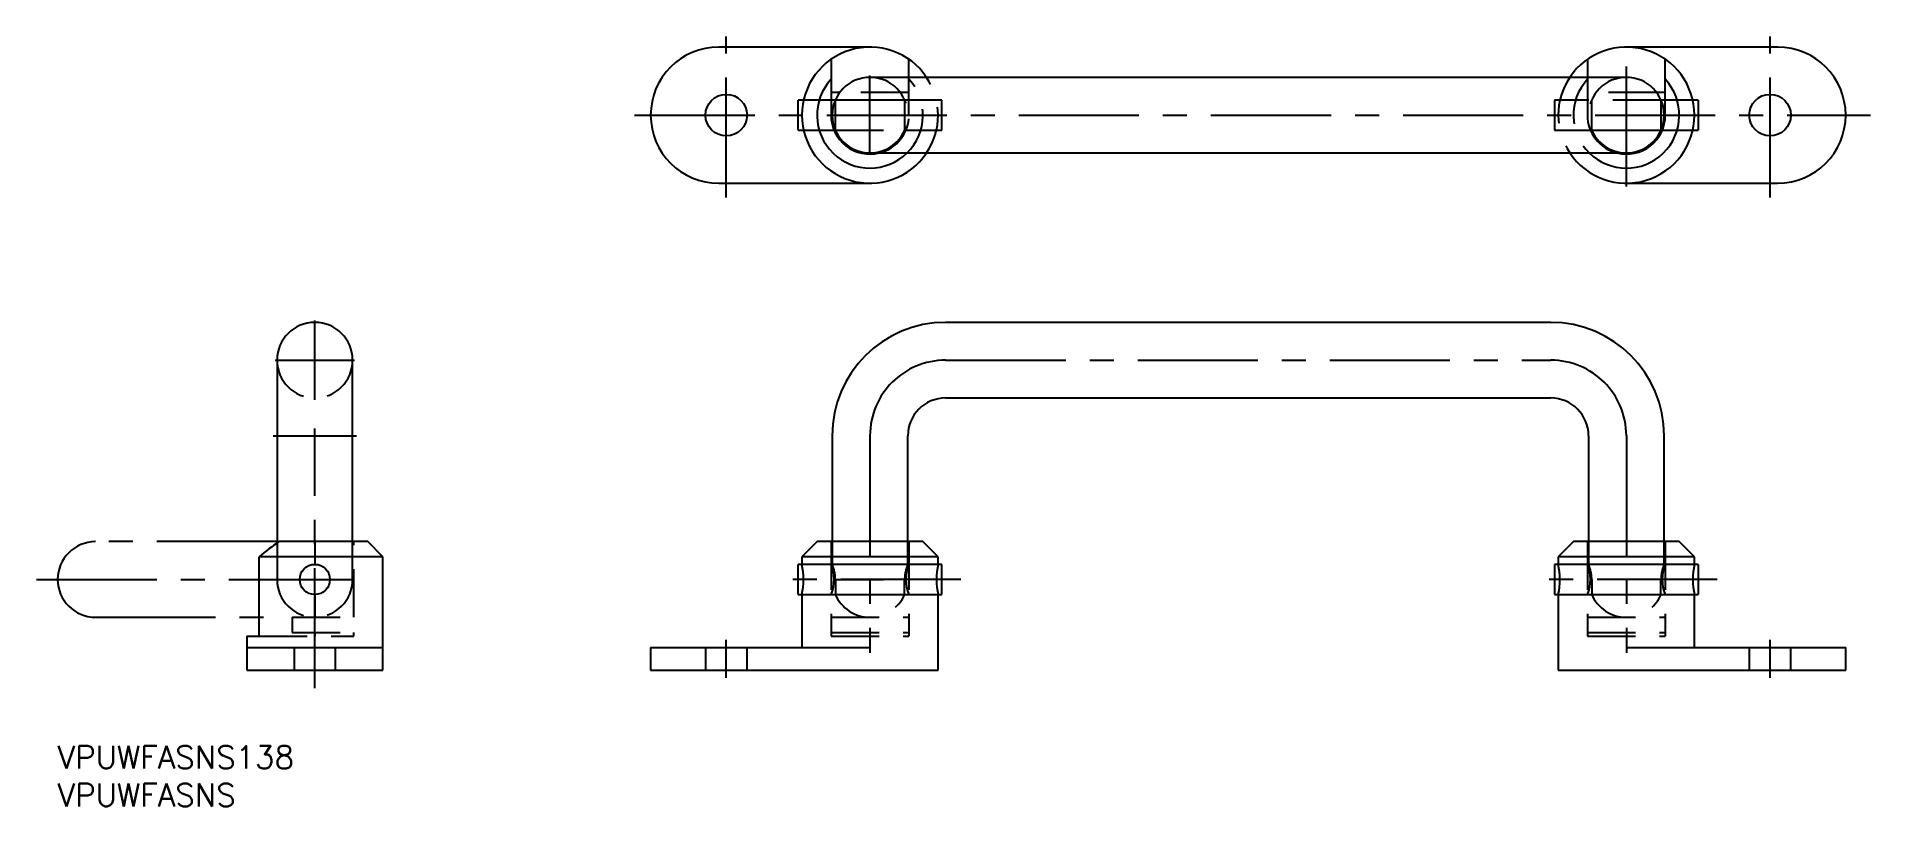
# Model space of a CAD drawing. Extents: x -3 to 240, y -8 to 94.
import ezdxf

# ---------------------------------------------------------------- set-up
doc = ezdxf.new("R2010")
doc.units = 0
doc.header["$LTSCALE"] = 0.5
for name, pattern in [('CENTER', [50.8, 31.75, -6.35, 6.35, -6.35]), ('DASHED', [19.05, 12.7, -6.35]), ('PHANTOM', [63.5, 31.75, -6.35, 6.35, -6.35, 6.35, -6.35])]:
    doc.linetypes.add(name, pattern=pattern)
for name, color, linetype in [('MSM_CENTER', 1, 'CENTER'), ('MSM_CONTINUOUS', 7, 'CONTINUOUS'), ('MSM_DASHED', 4, 'DASHED'), ('MSM_IMAGINARY', 6, 'PHANTOM'), ('MSM_PART_NUMBER', 7, 'CONTINUOUS')]:
    doc.layers.add(name, color=color, linetype=linetype)
doc.styles.get("Standard").update_dxf_attribs({"font": 'txt.shx', "height": 3, "bigfont": 'bigfont.shx'})

msp = doc.modelspace()

# ---------------------------------------------------------------- linework, layer by layer
at = {"layer": 'MSM_CENTER'}
for p, q in [((88.4, 72.52), (88.4, 93.78)), ((207.4, 73.95), (207.4, 92.85)), ((226.4, 72.52), (226.4, 93.78)), ((107.4, 78.15), (107.4, 88.65)), ((76.28, 83.4), (239.66, 83.4)), ((34, 45.75), (34, 56.25)), ((28.75, 51), (39.25, 51)), ((117.4, 51), (197.4, 51)), ((34, 7.64), (34, 41.95)), ((28.5, 41), (39.5, 41)), ((107.4, 41), (107.4, 12.3)), ((207.4, 41), (207.4, 12.3)), ((-2.78, 22), (39.25, 22)), ((119.42, 22), (95.97, 22)), ((219.42, 22), (195.97, 22)), ((88.4, 9), (88.4, 14)), ((226.4, 9), (226.4, 14))]:
    msp.add_line(p, q, dxfattribs=at)
for centre, start, end in [((117.4, 41), 90, 180), ((197.4, 41), 0, 90)]:
    msp.add_arc(centre, 10, start, end, dxfattribs=at)
at = {"layer": 'MSM_CONTINUOUS'}
for p, q in [((107.4, 92.4), (87.4, 92.4)), ((227.4, 92.4), (207.4, 92.4)), ((102.25, 90.78), (102.25, 83.4)), ((112.55, 88.4), (112.55, 90.78)), ((202.25, 90.78), (202.25, 88.4)), ((212.55, 83.4), (212.55, 90.78)), ((207.4, 88.4), (107.4, 88.4)), ((97.9, 81.4), (97.9, 85.4)), ((98.62, 85.4), (97.9, 85.4)), ((103.4, 86.4), (102.25, 86.4)), ((102.82, 85.4), (102.25, 85.4)), ((212.55, 86.4), (211.4, 86.4)), ((212.55, 85.4), (211.98, 85.4)), ((216.9, 85.4), (216.17, 85.4)), ((216.9, 85.4), (216.9, 81.4)), ((97.9, 81.4), (98.62, 81.4)), ((102.65, 81.4), (102.82, 81.4)), ((211.98, 81.4), (212.15, 81.4)), ((216.17, 81.4), (216.9, 81.4)), ((107.4, 78.4), (207.4, 78.4)), ((87.4, 74.4), (107.4, 74.4)), ((207.4, 74.4), (227.4, 74.4)), ((197.4, 56), (117.4, 56)), ((29, 51), (29, 26.82)), ((39, 27), (39, 51)), ((117.4, 46), (197.4, 46)), ((102.4, 41), (102.4, 27)), ((112.4, 27), (112.4, 41)), ((202.4, 41), (202.4, 27)), ((212.4, 27), (212.4, 41)), ((41, 27), (29.26, 27)), ((43, 25), (41, 27)), ((100.4, 27), (98.4, 25)), ((114.4, 27), (100.4, 27)), ((116.4, 25), (114.4, 27)), ((200.4, 27), (198.4, 25)), ((214.4, 27), (200.4, 27)), ((216.4, 25), (214.4, 27)), ((26.62, 14.5), (26.62, 25)), ((43, 25), (26.62, 25)), ((43, 10), (43, 25)), ((98.4, 25), (98.4, 24)), ((116.4, 25), (98.4, 25)), ((116.4, 24), (116.4, 25)), ((198.4, 25), (198.4, 24)), ((216.4, 25), (198.4, 25)), ((216.4, 24), (216.4, 25)), ((97.9, 20), (97.9, 24)), ((98.4, 24), (97.9, 24)), ((116.9, 24), (116.4, 24)), ((116.9, 20), (116.9, 24)), ((198.4, 24), (197.9, 24)), ((197.9, 24), (197.9, 20)), ((216.9, 24), (216.4, 24)), ((216.9, 24), (216.9, 20)), ((97.9, 20), (98.4, 20)), ((98.4, 20), (98.4, 13)), ((116.4, 10), (116.4, 20)), ((116.4, 20), (116.9, 20)), ((197.9, 20), (198.4, 20)), ((198.4, 20), (198.4, 10)), ((216.4, 13), (216.4, 20)), ((216.4, 20), (216.9, 20)), ((25, 14.5), (25, 10)), ((25, 14.5), (26.62, 14.5)), ((25, 13), (43, 13)), ((78.4, 13), (107.4, 13)), ((78.4, 13), (78.4, 10)), ((207.4, 13), (236.4, 13)), ((236.4, 10), (236.4, 13)), ((25, 10), (43, 10)), ((78.4, 10), (116.4, 10)), ((198.4, 10), (236.4, 10))]:
    msp.add_line(p, q, dxfattribs=at)
for centre, radius in [((88.4, 83.4), 2.75), ((226.4, 83.4), 2.75), ((34, 22), 2)]:
    msp.add_circle(centre, radius, dxfattribs=at)
for centre, radius, start, end in [((87.4, 83.4), 9, 90, 270), ((107.4, 83.4), 9, 33.749, 326.251), ((207.4, 83.4), 9, 213.749, 146.251), ((227.4, 83.4), 9, 270, 90), ((107.4, 83.4), 7, 137.3676, 314.4153), ((107.4, 83.4), 5, 90, 270), ((207.4, 83.4), 7, 225.5847, 42.6324), ((207.4, 83.4), 5, 270, 90), ((107.4, 83.4), 5.15, 180, 283.8624), ((207.4, 83.4), 5.15, 256.1376, 0), ((34, 51), 5, 0, 180), ((117.4, 41), 15, 90, 180), ((197.4, 41), 15, 0, 90), ((117.4, 41), 5, 90, 180), ((197.4, 41), 5, 0, 90), ((53.22, -7.36), 41.89, 124.8829, 129.4138), ((89.58, 22), 9.04, 347.2872, 12.7819), ((97.47, 22), 5.19, 337.3159, 22.6841), ((117.33, 22), 5.19, 157.3159, 202.6841), ((125.22, 22), 9.04, 167.2181, 192.7128), ((189.58, 22), 9.04, 347.2872, 12.7819), ((197.47, 22), 5.19, 337.3159, 22.6841), ((217.33, 22), 5.19, 157.3159, 202.6841), ((225.22, 22), 9.04, 167.2181, 192.7128)]:
    msp.add_arc(centre, radius, start, end, dxfattribs=at)
at = {"layer": 'MSM_DASHED'}
for p, q in [((112.55, 83.4), (112.55, 88.4)), ((202.25, 88.4), (202.25, 83.4)), ((102.25, 85.4), (98.62, 85.4)), ((102.25, 85.4), (98.62, 85.4)), ((102.82, 81.4), (102.82, 85.4)), ((111.98, 85.4), (102.82, 85.4)), ((116.9, 85.4), (102.82, 85.4)), ((112.55, 86.4), (103.4, 86.4)), ((111.98, 85.4), (111.98, 81.4)), ((116.17, 85.4), (112.55, 85.4)), ((116.9, 81.4), (116.9, 85.4)), ((197.9, 85.4), (197.9, 81.4)), ((211.98, 85.4), (197.9, 85.4)), ((202.25, 85.4), (198.63, 85.4)), ((211.4, 86.4), (202.25, 86.4)), ((202.82, 81.4), (202.82, 85.4)), ((211.98, 85.4), (202.82, 85.4)), ((211.98, 85.4), (211.98, 81.4)), ((216.17, 85.4), (212.55, 85.4)), ((216.17, 85.4), (212.55, 85.4)), ((112.4, 83.4), (112.4, 83.39)), ((202.4, 83.4), (202.4, 83.41)), ((98.62, 81.4), (102.65, 81.4)), ((98.62, 81.4), (102.65, 81.4)), ((102.82, 81.4), (111.98, 81.4)), ((102.82, 81.4), (116.9, 81.4)), ((112.15, 81.4), (116.18, 81.4)), ((197.9, 81.4), (211.98, 81.4)), ((198.62, 81.4), (202.65, 81.4)), ((202.82, 81.4), (211.98, 81.4)), ((212.15, 81.4), (216.18, 81.4)), ((212.15, 81.4), (216.17, 81.4)), ((29, 26.82), (29, 22)), ((34, 27), (34, 24)), ((39, 22), (39, 27)), ((39.15, 17), (39.15, 27)), ((102.25, 27), (102.25, 14.5)), ((102.4, 27), (102.4, 23.99)), ((112.4, 23.99), (112.4, 27)), ((112.55, 27), (112.55, 14.5)), ((202.25, 27), (202.25, 14.5)), ((202.4, 27), (202.4, 23.99)), ((212.4, 23.99), (212.4, 27)), ((212.55, 27), (212.55, 14.5)), ((29, 22), (32, 22)), ((36, 22), (39, 22)), ((102.25, 24), (98.4, 24)), ((98.4, 24), (98.4, 23.99)), ((116.4, 24), (98.4, 24)), ((98.62, 21.97), (98.62, 22)), ((112.4, 24), (102.4, 24)), ((102.82, 22), (102.82, 20)), ((102.82, 22), (111.98, 22)), ((111.98, 20), (111.98, 22)), ((116.4, 24), (112.55, 24)), ((116.4, 24), (116.4, 24)), ((202.25, 24), (198.4, 24)), ((198.4, 24), (198.4, 24)), ((216.4, 24), (198.4, 24)), ((212.4, 24), (202.4, 24)), ((202.82, 22), (202.82, 20)), ((211.98, 22), (202.82, 22)), ((211.98, 20), (211.98, 22)), ((216.4, 24), (212.55, 24)), ((216.4, 23.99), (216.4, 24)), ((34, 20), (34, 17)), ((98.4, 20), (98.41, 20.05)), ((98.4, 20), (102.25, 20)), ((98.4, 20), (98.4, 20)), ((98.4, 20), (116.4, 20)), ((102.82, 20), (111.98, 20)), ((112.55, 20), (116.4, 20)), ((116.4, 20), (116.4, 20.01)), ((198.4, 20.01), (198.4, 20)), ((198.4, 20), (202.25, 20)), ((198.4, 20), (216.4, 20)), ((202.82, 20), (211.98, 20)), ((212.55, 20), (216.4, 20)), ((216.4, 20), (216.4, 20)), ((31, 17), (31, 15)), ((31, 17), (39.15, 17)), ((102.25, 17), (112.55, 17)), ((202.25, 17), (212.55, 17)), ((31, 15), (39.15, 15)), ((34, 15), (34, 14.5)), ((39.15, 14.5), (39.15, 15)), ((102.25, 15), (112.55, 15)), ((202.25, 15), (212.55, 15)), ((26.62, 14.5), (39.15, 14.5)), ((31.25, 13), (31.25, 10)), ((36.75, 10), (36.75, 13)), ((85.65, 13), (85.65, 10)), ((91.15, 10), (91.15, 13)), ((102.25, 14.5), (112.55, 14.5)), ((202.25, 14.5), (212.55, 14.5)), ((223.65, 13), (223.65, 10)), ((229.15, 10), (229.15, 13))]:
    msp.add_line(p, q, dxfattribs=at)
for centre, radius, start, end in [((107.4, 83.4), 5, 270, 90), ((107.4, 83.4), 7, 314.4153, 42.6324), ((107.4, 83.4), 9, 326.251, 33.749), ((207.4, 83.4), 9, 146.251, 213.749), ((207.4, 83.4), 7, 137.3676, 225.5847), ((207.4, 83.4), 5, 90, 270), ((107.4, 83.4), 5, 18.5521, 23.5782), ((207.4, 83.4), 5, 156.4212, 161.4701), ((107.4, 83.4), 5.15, 283.8624, 0), ((207.4, 83.4), 5.15, 180, 256.1376), ((107.43, 83.39), 4.96, 336.4151, 338.2374), ((207.37, 83.39), 4.97, 201.8653, 203.5839), ((34, 51), 5, 180, 0), ((34, 22), 5, 180, 0), ((97.53, 21.94), 5.29, 0.6648, 22.8266), ((117.27, 21.94), 5.29, 157.1734, 179.3352), ((197.53, 21.94), 5.29, 0.6648, 22.8266), ((217.27, 21.94), 5.29, 157.1734, 179.3352), ((107.4, 22), 5, 203.5782, 336.4218), ((207.4, 22), 5, 203.5782, 336.4218)]:
    msp.add_arc(centre, radius, start, end, dxfattribs=at)
at = {"layer": 'MSM_IMAGINARY'}
for p, q in [((29, 27), (5, 27)), ((5, 17), (29.18, 17))]:
    msp.add_line(p, q, dxfattribs=at)
msp.add_arc((5, 22), 5, 90, 270, dxfattribs=at)

# ---------------------------------------------------------------- texts
at = {"layer": 'MSM_PART_NUMBER'}
for s, p in [('VPUWFASNS138', (0, -3)), ('VPUWFASNS', (0, -8))]:
    msp.add_text(s, height=3, dxfattribs=at).set_placement(p)

doc.saveas('drawing.dxf')
